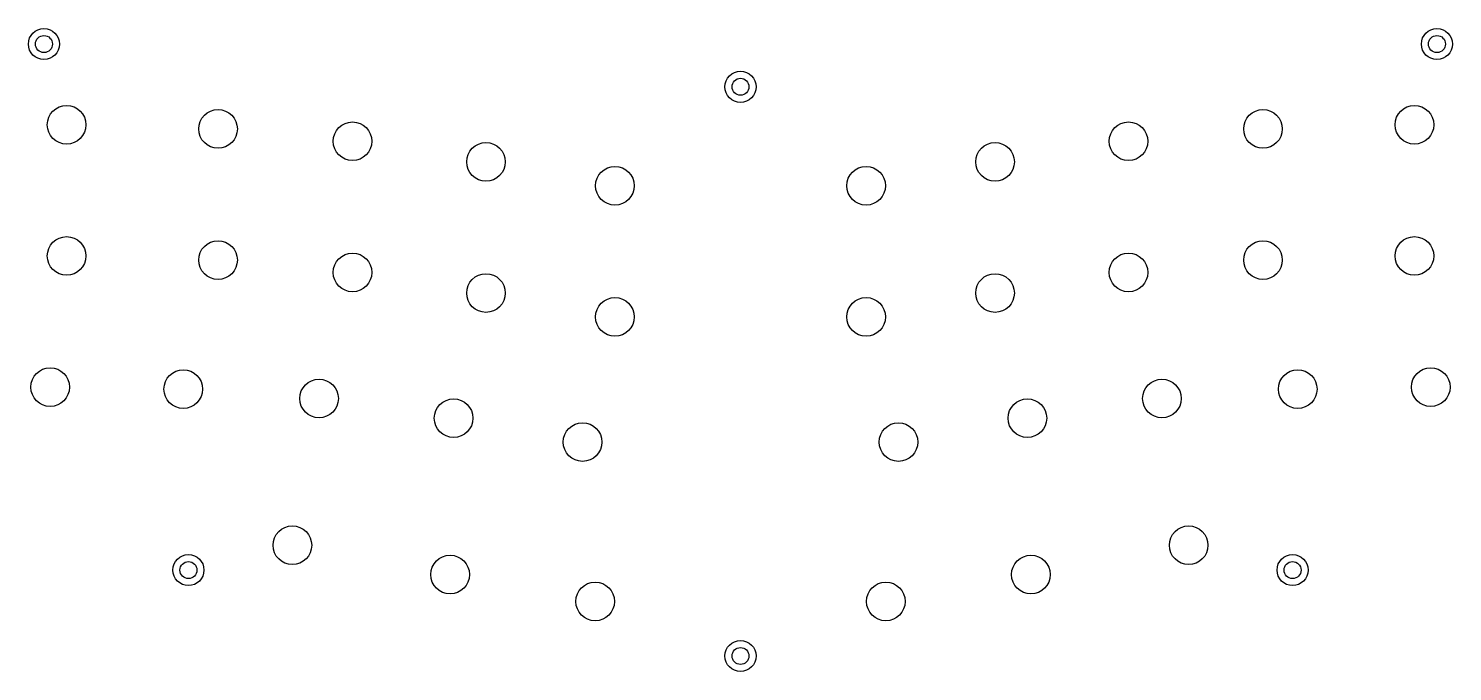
# Model space of a CAD drawing. Header units: millimetres. Extents: x -6 to 201, y -79 to 14.
import ezdxf

# ---------------------------------------------------------------- set-up
doc = ezdxf.new("R2010")
doc.units = ezdxf.units.MM

msp = doc.modelspace()

# ---------------------------------------------------------------- linework, layer by layer
for centre, radius in [((-3.28, 11.7), 2.25), ((-3.28, 11.7), 1.23), ((198.57, 11.7), 2.25), ((198.57, 11.7), 1.23), ((97.65, 5.5), 2.25), ((97.65, 5.5), 1.23), ((0, 0), 2.8), ((21.94, -0.6), 2.8), ((173.36, -0.6), 2.8), ((195.3, 0), 2.8), ((41.43, -2.39), 2.8), ((153.87, -2.39), 2.8), ((60.77, -5.37), 2.8), ((134.53, -5.37), 2.8), ((79.45, -8.83), 2.8), ((115.85, -8.83), 2.8), ((0, -19), 2.8), ((195.3, -19), 2.8), ((21.94, -19.6), 2.8), ((173.36, -19.6), 2.8), ((41.43, -21.39), 2.8), ((153.87, -21.39), 2.8), ((60.77, -24.37), 2.8), ((134.53, -24.37), 2.8), ((79.45, -27.83), 2.8), ((115.85, -27.83), 2.8), ((-2.38, -38), 2.8), ((16.91, -38.29), 2.8), ((36.58, -39.65), 2.8), ((158.72, -39.65), 2.8), ((178.39, -38.29), 2.8), ((197.67, -38), 2.8), ((56.08, -42.5), 2.8), ((139.22, -42.5), 2.8), ((74.76, -45.96), 2.8), ((120.54, -45.96), 2.8), ((32.71, -60.91), 2.8), ((162.59, -60.91), 2.8), ((17.65, -64.5), 2.25), ((17.65, -64.5), 1.23), ((55.57, -65.15), 2.8), ((139.73, -65.15), 2.8), ((177.65, -64.5), 2.25), ((177.65, -64.5), 1.23), ((76.59, -69.05), 2.8), ((118.71, -69.05), 2.8), ((97.65, -76.95), 2.25), ((97.65, -76.95), 1.23)]:
    msp.add_circle(centre, radius)

doc.saveas('drawing.dxf')
